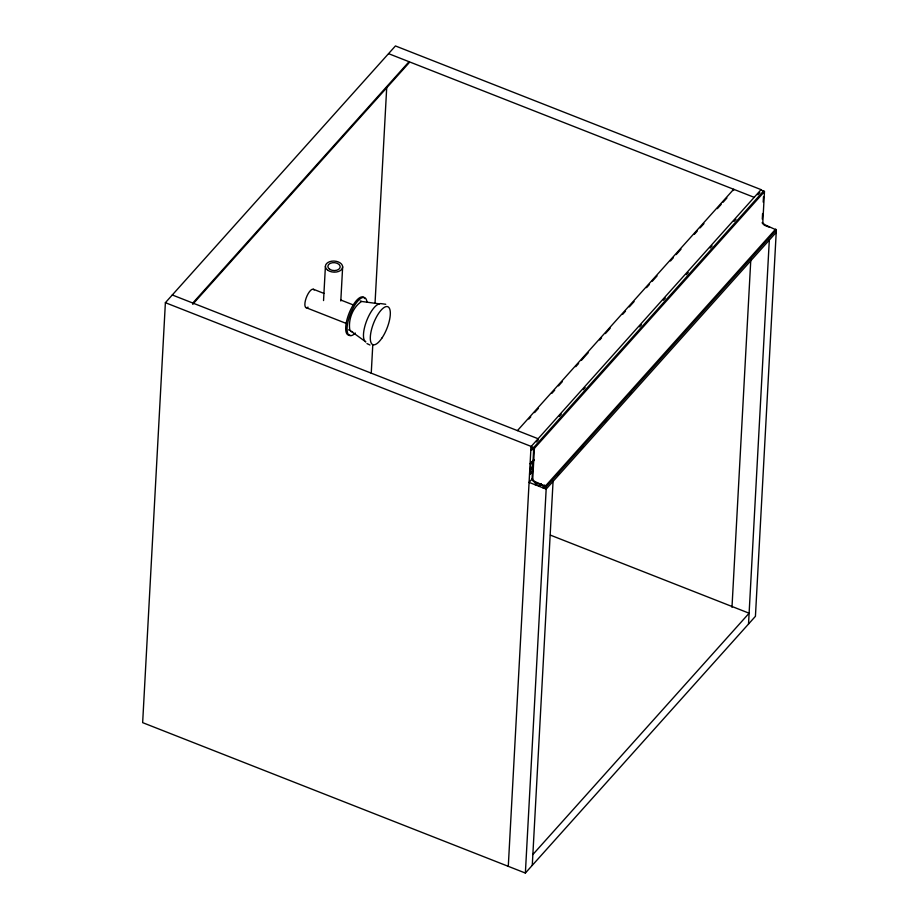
<?xml version="1.0" encoding="UTF-8"?>
<svg xmlns="http://www.w3.org/2000/svg" width="919" height="919" viewBox="0 0 919 919"><rect width="100%" height="100%" fill="white"/><g stroke="black" fill="none" stroke-linecap="round" stroke-linejoin="round"><path stroke-width="1.38" d="M531.01 446.668L761.081 189.636L395.446 45.95L165.386 302.684L142.652 722.644L525.369 873.05L755.429 616.316L776.348 229.957L765.447 225.052A3.136 2.137 41.9 0 1 762.85 221.582L764.47 191.589L761.07 189.946M323.545 300.57L325.406 266.407M340.8 300.984L342.649 266.809M371.242 373.286L372.792 344.614M375.044 303.052L386.761 86.616M508.287 866.33L531.033 446.37L165.386 302.684M531.446 471.838L529.539 473.974L530.217 474.238L530.481 469.437L533.342 466.243M530.837 449.977L531.515 450.241L531.676 447.243L533.732 448.047L532.561 469.643L530.516 468.839L530.768 464.038L533.629 460.844M531.067 446.542L534.41 448.311L532.79 478.317A3.136 2.137 41.9 0 0 535.398 481.786L546.3 486.691L525.369 873.05M535.226 484.784L535.363 482.383L534.674 482.119A3.136 2.137 41.9 0 1 532.078 478.65L532.526 470.241L530.481 469.437M541.268 483.67L539.327 486.404L541.245 484.267M544.691 485.014L542.75 487.748L544.657 485.611M532.273 865.353L553.066 481.384M733.615 190.497L733.684 189.291L517.431 430.609M731.984 607.275L750.834 259.124M762.288 219.113L762.586 213.518M763.207 202.111L763.494 196.712M748.525 624.024L769.318 240.054M528.85 419.018L530.757 416.881M534.582 412.608L538.419 408.335M551.814 393.389L554.685 390.184M558.511 385.911L562.336 381.638M575.731 366.692L578.602 363.487M581.474 360.282L588.171 352.804M599.659 339.996L601.566 337.859M605.391 333.586L610.182 328.244M622.622 314.367L625.494 311.162M629.32 306.889L634.099 301.558M646.539 287.67L649.411 284.465M652.283 281.26L657.062 275.93M670.468 260.973L673.328 257.768M676.2 254.574L680.99 249.233M694.385 234.276L697.257 231.083M700.129 227.878L703.954 223.604M717.348 208.647L721.174 204.386M723.092 202.249L726.918 197.976M536.455 441.913L538.362 439.787M559.361 416.353L561.268 414.216M583.232 389.713L585.139 387.588M639.555 326.865L641.462 324.74M663.415 300.237L665.322 298.101M686.321 274.666L688.239 272.541M710.192 248.038L712.099 245.901M734.051 221.399L735.958 219.273M757.922 194.771L759.829 192.645M533.767 447.45L763.815 190.715M531.515 450.241L534.387 447.048M534.41 448.311L764.47 191.589M533.905 459.511L530.091 463.773L530.768 464.038M531.01 463.302L533.87 460.109M530.516 468.839L533.376 465.646M530.217 474.238L532.124 472.113M532.526 478.523L529.08 482.372L546.162 489.08L776.222 232.358M545.645 485.818L775.705 229.084M546.3 486.691L776.348 229.957M556.971 475.433L558.878 473.308M580.831 448.805L582.749 446.668M604.702 422.166L606.609 420.04M629.515 394.469L631.433 392.344M532.859 854.544L749.111 613.214L550.412 535.134M379.731 303.913L361.592 301.455C352.712 307.245 347.922 320.042 349.898 330.358L365.831 341.902A20.39 7.168 -68.5 0 1 366.084 322.328A20.39 7.168 -68.5 0 1 379.191 303.925M380.443 303.534L385.739 304.281M351.012 331.518L352.551 331.656M369.966 345.016L366.968 343.591M388.542 53.647L754.189 197.344M765.424 225.66L764.734 225.385A3.136 2.137 41.9 0 1 764.034 225.029M766.101 225.925L769.685 227.338M360.225 300.927L361.592 301.455M313.436 289.267L323.913 293.391M340.949 300.076L354.045 305.234M306.016 307.624L346.624 323.58M348.531 329.818L349.898 330.358M172.29 294.976L537.937 438.673M539.361 485.795L535.949 484.451L536.041 482.659L545.61 486.415L545.518 488.219L542.784 487.139M762.839 223.926A3.136 2.137 41.9 0 1 762.196 222.57M355.366 333.057A20.39 7.168 -68.5 0 1 347.083 328.129A20.39 7.168 -68.5 0 1 356.457 302.73A20.39 7.168 -68.5 0 1 366.922 301.777M349.99 335.09A20.39 7.168 -68.5 0 1 349.254 312.851A20.39 7.168 -68.5 0 1 364.763 298.583M308.072 307.153A9.902 3.481 -68.5 0 1 306.13 298.124A9.902 3.481 -68.5 0 1 314.114 289.979M192.795 303.04L192.726 304.258L408.989 62.929L409.047 61.711L192.795 303.04M382.074 337.87A20.39 7.168 -68.5 0 0 387.956 306.785A20.39 7.168 -68.5 0 0 370.897 332.391A20.39 7.168 -68.5 0 0 382.074 337.87M329.726 269.313A6.169 3.963 3.1 0 0 340.007 267.774A6.169 3.963 3.1 0 0 332.356 262.731A6.169 3.963 3.1 0 0 329.726 269.313M328.003 270.393A8.639 5.548 3.1 0 0 342.385 268.245A8.639 5.548 3.1 0 0 331.69 261.191A8.639 5.548 3.1 0 0 328.003 270.393"/></g></svg>
